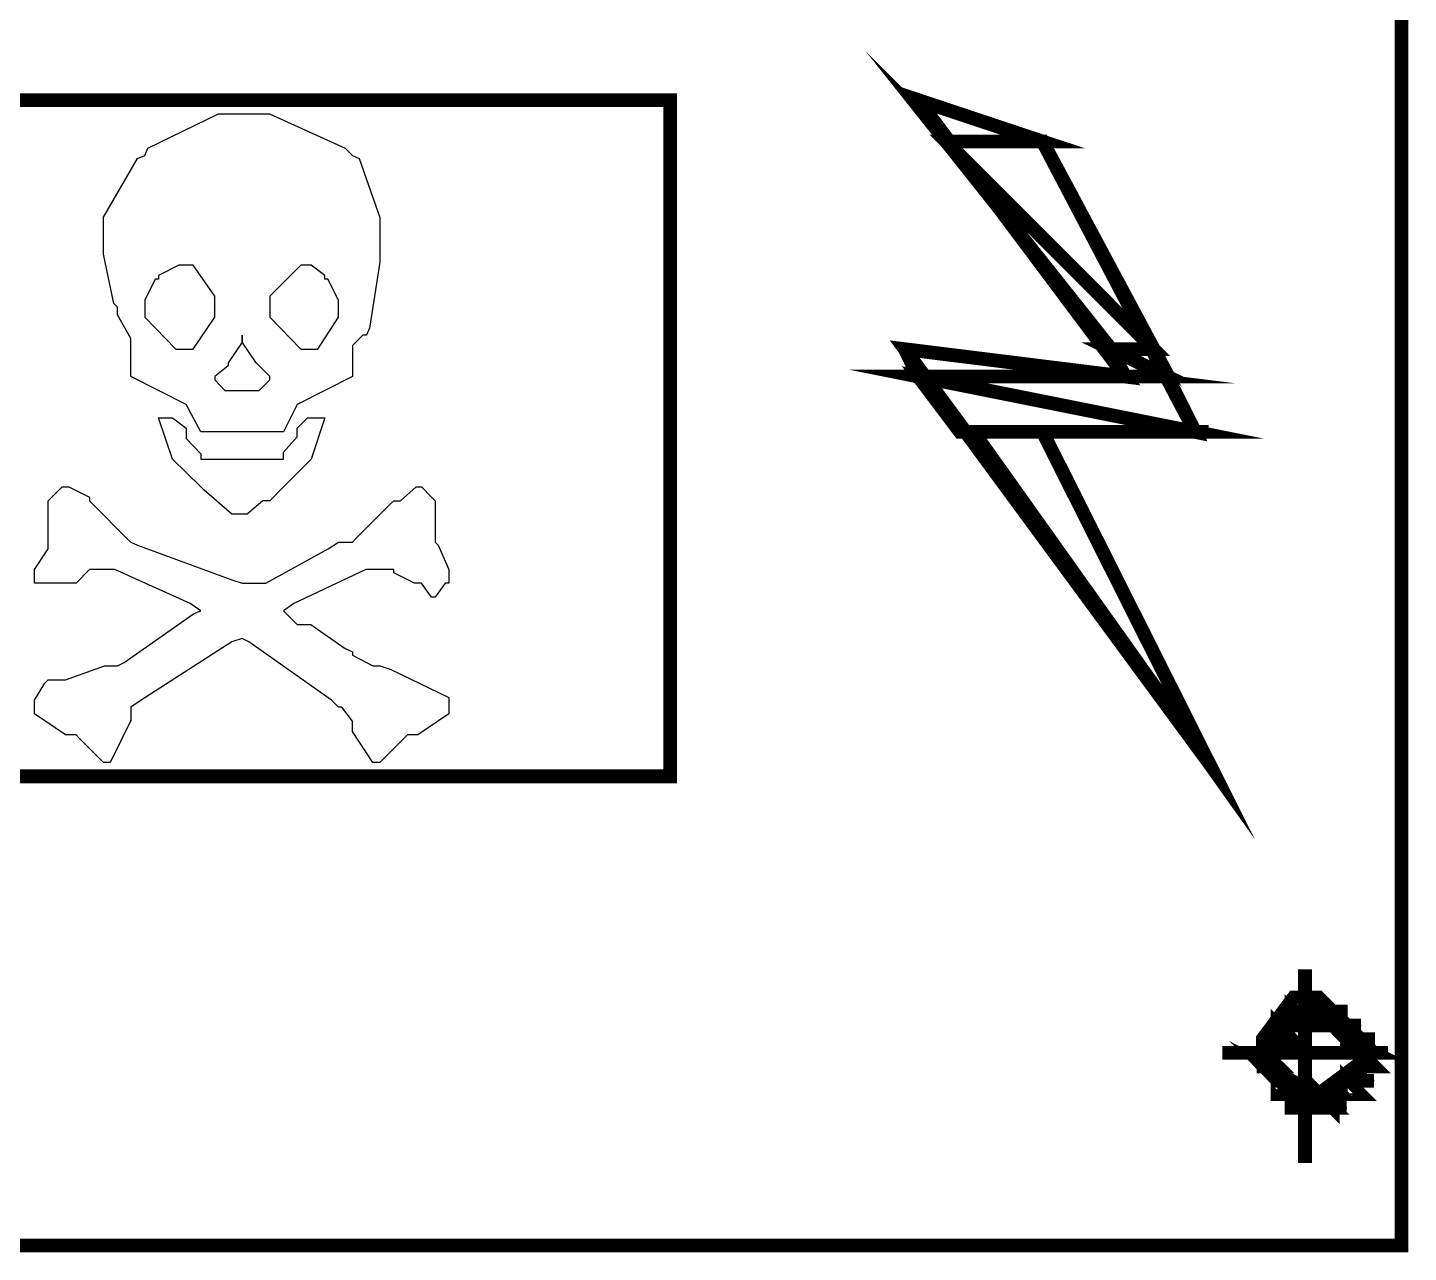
# Model space of a CAD drawing. Header units: metres. Extents: x -593 to 248, y 430 to 1024.
# Drawn here: x -259.913 to -255.672, y 605.545 to 609.306 of the extents above; entities that cross this region are included whole.
import ezdxf

# ---------------------------------------------------------------- set-up
doc = ezdxf.new("R2010")
doc.units = ezdxf.units.M
doc.header["$MEASUREMENT"] = 0
doc.layers.add('C00-00-00-BLACK', color=7, linetype='Continuous')

msp = doc.modelspace()

# ---------------------------------------------------------------- linework, layer by layer
at = {"layer": 'C00-00-00-BLACK', "const_width": 0.0423}
for points in [[(-262.903, 605.5657), (-255.693, 605.5657), (-255.693, 610.9067), (-262.903, 610.9067), (-262.903, 605.5657)], [(-257.0917, 608.9567), (-256.4539, 608.3187), (-256.5848, 608.3187), (-257.0917, 608.9567)], [(-257.1771, 609.0837), (-256.5421, 608.2347), (-257.2187, 608.3187), (-256.2856, 607.0497), (-256.7954, 608.0647), (-256.3269, 608.0647), (-256.7954, 608.9567), (-257.1771, 609.0837)], [(-257.1771, 609.0837), (-256.7954, 608.9567), (-257.0917, 608.9567), (-257.1771, 609.0837)], [(-260.5687, 609.0837), (-260.5687, 607.0067), (-257.9395, 607.0067), (-257.9395, 609.0837), (-260.5687, 609.0837)], [(-256.7954, 608.9567), (-257.0917, 608.9567), (-256.4539, 608.3187), (-256.7954, 608.9567)], [(-256.5848, 608.3187), (-256.4123, 608.2347), (-256.5421, 608.2347), (-256.5848, 608.3187)], [(-257.2187, 608.3187), (-256.5421, 608.2347), (-257.1771, 608.2347), (-257.2187, 608.3187)], [(-256.4539, 608.3187), (-256.5848, 608.3187), (-256.4123, 608.2347), (-256.4539, 608.3187)], [(-256.4123, 608.2347), (-257.1771, 608.2347), (-256.3269, 608.0647), (-256.4123, 608.2347)], [(-257.1771, 608.2347), (-256.3269, 608.0647), (-257.0491, 608.0647), (-257.1771, 608.2347)], [(-257.0491, 608.0647), (-257.0078, 608.0647), (-256.7954, 608.0647), (-257.0491, 608.0647)], [(-257.0491, 608.0647), (-256.7954, 608.0647), (-256.7527, 608.0647), (-257.0491, 608.0647)], [(-257.0078, 608.0647), (-256.7954, 608.0647), (-256.2856, 607.0497), (-257.0078, 608.0647)], [(-256.7954, 608.0647), (-256.3269, 608.0647), (-256.2856, 608.0647), (-256.7954, 608.0647)], [(-255.82, 606.1577), (-255.82, 606.2007), (-255.948, 606.3277), (-255.9907, 606.3277), (-256.0239, 606.3277), (-256.1188, 606.2007), (-256.1188, 606.1577), (-256.1188, 606.1257), (-256.0239, 606.0307), (-255.9907, 606.0307), (-255.948, 606.0307), (-255.82, 606.1257), (-255.82, 606.1577)], [(-255.82, 606.1577), (-255.82, 606.2007), (-255.948, 606.3277), (-255.9907, 606.3277), (-256.0239, 606.3277), (-256.1188, 606.2007), (-256.1188, 606.1577), (-256.1188, 606.1257), (-256.0239, 606.0307), (-255.9907, 606.0307), (-255.948, 606.0307), (-255.82, 606.1257), (-255.82, 606.1577)], [(-255.82, 606.1577), (-255.82, 606.2007), (-255.948, 606.3277), (-255.9907, 606.3277), (-256.0239, 606.3277), (-256.1188, 606.2007), (-256.1188, 606.1577), (-256.1188, 606.1257), (-256.0239, 606.0307), (-255.9907, 606.0307), (-255.948, 606.0307), (-255.82, 606.1257), (-255.82, 606.1577)], [(-256.0306, 606.2417), (-255.9893, 606.2417), (-256.0306, 606.2847), (-256.0306, 606.2417)], [(-255.9466, 606.2847), (-255.9039, 606.2417), (-255.9466, 606.2417), (-255.9466, 606.2847)], [(-256.0733, 606.2417), (-256.0733, 606.1997), (-256.0306, 606.1997), (-256.0733, 606.2417)], [(-256.0733, 606.1997), (-256.0306, 606.1997), (-256.0733, 606.2417), (-256.0733, 606.1997)], [(-255.9893, 606.2847), (-256.0306, 606.2847), (-255.9893, 606.2847), (-255.9893, 606.2847)], [(-256.0306, 606.2417), (-256.0306, 606.2847), (-255.9893, 606.2847), (-256.0306, 606.2417)], [(-255.9893, 606.2847), (-255.9466, 606.2847), (-255.9466, 606.2847), (-255.9893, 606.2847)], [(-255.9893, 606.2847), (-255.9466, 606.2847), (-255.9466, 606.2847), (-255.9893, 606.2847)], [(-255.9893, 606.2847), (-255.9466, 606.2847), (-255.9039, 606.2847), (-255.9893, 606.2847)], [(-255.9466, 606.2847), (-255.9039, 606.2847), (-255.9893, 606.2847), (-255.9466, 606.2847)], [(-255.9466, 606.2847), (-255.9893, 606.2847), (-255.9466, 606.2847)], [(-255.9893, 606.2847), (-255.9466, 606.2847), (-255.9039, 606.2847), (-255.9893, 606.2847)], [(-255.9466, 606.2847), (-255.9039, 606.2847), (-255.9893, 606.2847), (-255.9466, 606.2847)], [(-255.9893, 606.2847), (-255.9893, 606.2847)], [(-255.9039, 606.2847), (-255.9466, 606.2847), (-255.9039, 606.2417), (-255.9039, 606.2847)], [(-255.9466, 606.2847), (-255.9011, 606.2847), (-255.8584, 606.2847), (-255.9466, 606.2847)], [(-255.9011, 606.2847), (-255.8584, 606.2847), (-255.9466, 606.2847), (-255.9011, 606.2847)], [(-255.8612, 606.2417), (-255.8612, 606.1997), (-255.82, 606.1997), (-255.8612, 606.2417)], [(-255.8612, 606.1997), (-255.82, 606.1997), (-255.8612, 606.2417), (-255.8612, 606.1997)], [(-256.0733, 606.1997), (-256.1163, 606.1577), (-256.0733, 606.1577), (-256.0733, 606.1997)], [(-256.1163, 606.1577), (-256.0733, 606.1577), (-256.0733, 606.1997), (-256.1163, 606.1577)], [(-256.0306, 606.2417), (-256.0733, 606.2417), (-256.0306, 606.2417), (-256.0306, 606.2417)], [(-256.0733, 606.2417), (-256.0733, 606.2417)], [(-256.0733, 606.2417), (-256.0306, 606.2417), (-255.9893, 606.2417), (-256.0733, 606.2417)], [(-256.0733, 606.2417), (-256.0306, 606.2417), (-256.0306, 606.2417), (-256.0733, 606.2417)], [(-256.0733, 606.2417), (-256.0306, 606.2417), (-256.0306, 606.2417), (-256.0733, 606.2417)], [(-256.0306, 606.2417), (-255.9893, 606.2417), (-255.9893, 606.2417), (-256.0306, 606.2417)], [(-256.0306, 606.2417), (-255.9893, 606.2417), (-255.9893, 606.2417), (-256.0306, 606.2417)], [(-256.0306, 606.2417), (-255.9893, 606.2417), (-255.9893, 606.2417), (-256.0306, 606.2417)], [(-256.0306, 606.2417), (-255.9893, 606.2417), (-255.9893, 606.2417), (-256.0306, 606.2417)], [(-256.0306, 606.2417), (-256.0306, 606.2417)], [(-255.9039, 606.2417), (-255.9466, 606.2417), (-255.9039, 606.2417)], [(-255.9466, 606.2417), (-255.9039, 606.2417), (-255.8612, 606.2417), (-255.9466, 606.2417)], [(-255.82, 606.1577), (-255.7773, 606.1577), (-255.8612, 606.1997), (-255.82, 606.1577)], [(-255.9039, 606.2417), (-255.8612, 606.2417), (-255.8612, 606.2417), (-255.9039, 606.2417)], [(-255.9039, 606.2417), (-255.8612, 606.2417), (-255.8612, 606.2417), (-255.9039, 606.2417)], [(-255.9039, 606.2417), (-255.8612, 606.2417), (-255.8612, 606.2417), (-255.9039, 606.2417)], [(-255.9039, 606.2417), (-255.8612, 606.2417), (-255.8612, 606.2417), (-255.9039, 606.2417)], [(-255.9039, 606.2417), (-255.8584, 606.2417), (-255.8172, 606.2417), (-255.9039, 606.2417)], [(-255.8584, 606.2417), (-255.8172, 606.2417), (-255.9039, 606.2417), (-255.8584, 606.2417)], [(-255.8612, 606.2417), (-255.82, 606.2417), (-255.82, 606.2417), (-255.8612, 606.2417)], [(-255.8612, 606.2417), (-255.82, 606.2417), (-255.82, 606.2417), (-255.8612, 606.2417)], [(-256.1163, 606.1577), (-256.1163, 606.1157), (-256.0733, 606.1157), (-256.1163, 606.1577)], [(-256.1163, 606.1157), (-256.0733, 606.1157), (-256.1163, 606.1577), (-256.1163, 606.1157)], [(-256.0733, 606.1997), (-256.0306, 606.1997), (-256.0306, 606.1997), (-256.0733, 606.1997)], [(-256.0733, 606.1997), (-256.0306, 606.1997), (-256.0306, 606.1997), (-256.0733, 606.1997)], [(-256.0733, 606.1997), (-256.0306, 606.1997), (-256.0306, 606.1997), (-256.0733, 606.1997)], [(-256.0733, 606.1997), (-256.0306, 606.1997), (-256.0306, 606.1997), (-256.0733, 606.1997)], [(-255.82, 606.1577), (-255.8612, 606.1997), (-255.82, 606.1997), (-255.82, 606.1577)], [(-255.8612, 606.1997), (-255.82, 606.1997), (-255.82, 606.1997), (-255.8612, 606.1997)], [(-255.8612, 606.1997), (-255.82, 606.1997), (-255.82, 606.1997), (-255.8612, 606.1997)], [(-255.8612, 606.1997), (-255.82, 606.1997), (-255.82, 606.1997), (-255.8612, 606.1997)], [(-255.8612, 606.1997), (-255.82, 606.1997), (-255.82, 606.1997), (-255.8612, 606.1997)], [(-255.8612, 606.1997), (-255.8172, 606.1997), (-255.7745, 606.1997), (-255.8612, 606.1997)], [(-255.8172, 606.1997), (-255.7745, 606.1997), (-255.8612, 606.1997), (-255.8172, 606.1997)], [(-255.82, 606.1577), (-255.82, 606.1157), (-255.7773, 606.1157), (-255.82, 606.1577)], [(-255.82, 606.1157), (-255.7773, 606.1157), (-255.82, 606.1577), (-255.82, 606.1157)], [(-256.1163, 606.1157), (-256.0733, 606.0717), (-256.0306, 606.0717), (-256.1163, 606.1157)], [(-256.0733, 606.0717), (-256.0306, 606.0717), (-256.1163, 606.1157), (-256.0733, 606.0717)], [(-256.1163, 606.1577), (-256.0733, 606.1577), (-256.0733, 606.1577), (-256.1163, 606.1577)], [(-256.1163, 606.1577), (-256.0733, 606.1577), (-256.0733, 606.1577), (-256.1163, 606.1577)], [(-256.1163, 606.1577), (-256.0733, 606.1577), (-256.0733, 606.1577), (-256.1163, 606.1577)], [(-256.1163, 606.1577), (-256.0733, 606.1577), (-256.0733, 606.1577), (-256.1163, 606.1577)], [(-256.1163, 606.1577), (-256.0733, 606.1577), (-256.0733, 606.1577), (-256.1163, 606.1577)], [(-256.1163, 606.1577), (-256.0733, 606.1577), (-256.0733, 606.1577), (-256.1163, 606.1577)], [(-255.82, 606.1157), (-255.82, 606.0717), (-255.8612, 606.0717), (-255.82, 606.1157)], [(-255.82, 606.1577), (-255.7773, 606.1577), (-255.7773, 606.1577), (-255.82, 606.1577)], [(-255.82, 606.1577), (-255.7773, 606.1577), (-255.7773, 606.1577), (-255.82, 606.1577)], [(-255.82, 606.1577), (-255.7773, 606.1577), (-255.7773, 606.1577), (-255.82, 606.1577)], [(-255.82, 606.1577), (-255.7773, 606.1577), (-255.7773, 606.1577), (-255.82, 606.1577)], [(-256.1163, 606.1157), (-256.0733, 606.1157), (-256.0733, 606.1157), (-256.1163, 606.1157)], [(-256.1163, 606.1157), (-256.0733, 606.1157), (-256.0733, 606.1157), (-256.1163, 606.1157)], [(-256.1163, 606.1157), (-256.0733, 606.1157), (-256.0733, 606.1157), (-256.1163, 606.1157)], [(-256.1163, 606.1157), (-256.0733, 606.1157), (-256.0733, 606.1157), (-256.1163, 606.1157)], [(-256.1163, 606.1157), (-256.0733, 606.1157), (-256.0733, 606.1157), (-256.1163, 606.1157)], [(-256.1163, 606.1157), (-256.0733, 606.1157), (-256.0733, 606.1157), (-256.1163, 606.1157)], [(-256.0733, 606.0717), (-256.0733, 606.0307), (-256.0306, 606.0307), (-256.0733, 606.0717)], [(-256.0733, 606.0307), (-256.0306, 606.0307), (-256.0733, 606.0717), (-256.0733, 606.0307)], [(-255.8612, 606.0717), (-255.8612, 606.0307), (-255.82, 606.0307), (-255.8612, 606.0717)], [(-255.8612, 606.0307), (-255.82, 606.0307), (-255.8612, 606.0717), (-255.8612, 606.0307)], [(-255.82, 606.1157), (-255.7773, 606.1157), (-255.7773, 606.1157), (-255.82, 606.1157)], [(-255.82, 606.1157), (-255.7773, 606.1157), (-255.7773, 606.1157), (-255.82, 606.1157)], [(-255.82, 606.0717), (-255.82, 606.1157), (-255.82, 606.0717)], [(-256.0733, 606.0717), (-256.0306, 606.0717), (-256.0306, 606.0717), (-256.0733, 606.0717)], [(-256.0733, 606.0717), (-256.0306, 606.0717), (-256.0306, 606.0717), (-256.0733, 606.0717)], [(-256.0733, 606.0717), (-256.0306, 606.0717), (-256.0306, 606.0717), (-256.0733, 606.0717)], [(-256.0733, 606.0717), (-256.0306, 606.0717), (-256.0306, 606.0717), (-256.0733, 606.0717)], [(-256.0306, 606.0307), (-255.9893, 605.9887), (-256.0306, 605.9887), (-256.0306, 606.0307)], [(-255.9466, 606.0307), (-255.9039, 605.9887), (-255.9466, 605.9887), (-255.9466, 606.0307)], [(-255.8612, 606.0717), (-255.8612, 606.0717)], [(-255.8612, 606.0717), (-255.82, 606.0717), (-255.7773, 606.0717), (-255.8612, 606.0717)], [(-255.8612, 606.0717), (-255.82, 606.0717), (-255.82, 606.0717), (-255.8612, 606.0717)], [(-255.8612, 606.0717), (-255.82, 606.0717), (-255.82, 606.0717), (-255.8612, 606.0717)], [(-255.8612, 606.0717), (-255.82, 606.0717), (-255.82, 606.0717), (-255.8612, 606.0717)], [(-255.8612, 606.0717), (-255.82, 606.0717), (-255.82, 606.0717), (-255.8612, 606.0717)], [(-256.0733, 606.0307), (-256.0306, 606.0307), (-256.0306, 606.0307), (-256.0733, 606.0307)], [(-256.0733, 606.0307), (-256.0306, 606.0307), (-256.0306, 606.0307), (-256.0733, 606.0307)], [(-256.0733, 606.0307), (-256.0281, 606.0307), (-255.9865, 606.0307), (-256.0733, 606.0307)], [(-256.0281, 606.0307), (-255.9865, 606.0307), (-256.0733, 606.0307), (-256.0281, 606.0307)], [(-256.0733, 606.0307), (-256.0281, 606.0307), (-255.9865, 606.0307), (-256.0733, 606.0307)], [(-256.0281, 606.0307), (-255.9865, 606.0307), (-256.0733, 606.0307), (-256.0281, 606.0307)], [(-256.0306, 606.0307), (-255.9893, 606.0307), (-255.9893, 606.0307), (-256.0306, 606.0307)], [(-256.0306, 606.0307), (-255.9893, 606.0307), (-255.9893, 606.0307), (-256.0306, 606.0307)], [(-256.0306, 606.0307), (-255.9893, 606.0307), (-255.9893, 606.0307), (-256.0306, 606.0307)], [(-256.0306, 606.0307), (-255.9893, 606.0307), (-255.9893, 606.0307), (-256.0306, 606.0307)], [(-255.9893, 605.9887), (-256.0306, 606.0307), (-255.9893, 605.9887)], [(-255.9039, 606.0307), (-255.9466, 606.0307), (-255.9039, 605.9887), (-255.9039, 606.0307)], [(-255.9039, 606.0307), (-255.9466, 606.0307), (-255.9039, 606.0307), (-255.9039, 606.0307)], [(-255.8612, 606.0307), (-255.9039, 606.0307), (-255.8612, 606.0307), (-255.8612, 606.0307)], [(-255.9039, 606.0307), (-255.8612, 606.0307), (-255.8612, 606.0307), (-255.9039, 606.0307)], [(-255.9039, 606.0307), (-255.8612, 606.0307), (-255.8612, 606.0307), (-255.9039, 606.0307)], [(-255.9039, 606.0307), (-255.8612, 606.0307), (-255.8612, 606.0307), (-255.9039, 606.0307)], [(-255.9039, 606.0307), (-255.8612, 606.0307), (-255.8612, 606.0307), (-255.9039, 606.0307)], [(-255.9039, 606.0307), (-255.8612, 606.0307), (-255.8612, 606.0307), (-255.9039, 606.0307)], [(-255.9039, 606.0307), (-255.9039, 606.0307)], [(-255.8612, 606.0307), (-255.82, 606.0307), (-255.82, 606.0307), (-255.8612, 606.0307)], [(-255.8612, 606.0307), (-255.82, 606.0307), (-255.82, 606.0307), (-255.8612, 606.0307)], [(-256.0306, 605.9887), (-255.9865, 605.9887), (-255.9438, 605.9887), (-256.0306, 605.9887)], [(-255.9865, 605.9887), (-255.9438, 605.9887), (-256.0306, 605.9887), (-255.9865, 605.9887)], [(-255.9893, 605.9887), (-255.9466, 605.9887), (-255.9039, 605.9887), (-255.9893, 605.9887)], [(-255.9466, 605.9887), (-255.9039, 605.9887), (-255.9893, 605.9887), (-255.9466, 605.9887)], [(-255.9466, 605.9887), (-255.9893, 605.9887), (-255.9466, 605.9887)], [(-255.9893, 605.9887), (-255.9466, 605.9887), (-255.9039, 605.9887), (-255.9893, 605.9887)], [(-255.9466, 605.9887), (-255.9039, 605.9887), (-255.9893, 605.9887), (-255.9466, 605.9887)], [(-255.9466, 605.9887), (-255.9893, 605.9887), (-255.9466, 605.9887)], [(-255.9893, 605.9887), (-255.9466, 605.9887), (-255.9039, 605.9887), (-255.9893, 605.9887)], [(-255.9466, 605.9887), (-255.9466, 605.9887)], [(-255.9466, 605.9887), (-255.9039, 605.9887), (-255.8612, 605.9887), (-255.9466, 605.9887)], [(-255.9466, 605.9887), (-255.9039, 605.9887), (-255.9039, 605.9887), (-255.9466, 605.9887)], [(-255.9466, 605.9887), (-255.9039, 605.9887), (-255.9039, 605.9887), (-255.9466, 605.9887)]]:
    msp.add_lwpolyline(points, close=True, dxfattribs=at)
at = {"layer": 'C00-00-00-BLACK'}
for points in [[(-257.1771, 609.0837), (-256.7954, 608.9567), (-257.0917, 608.9567), (-257.1771, 609.0837)], [(-259.0846, 608.1487), (-259.1273, 608.0647), (-259.159, 608.0647), (-259.2306, 608.0647), (-259.2539, 608.0647), (-259.2761, 608.0647), (-259.3227, 608.0647), (-259.3379, 608.0647), (-259.3379, 608.0647), (-259.3806, 608.0647), (-259.3806, 608.0647), (-259.4261, 608.1487), (-259.5958, 608.2347), (-259.5958, 608.3187), (-259.5958, 608.3517), (-259.637, 608.4247), (-259.637, 608.4477), (-259.648, 608.4587), (-259.6797, 608.6107), (-259.6797, 608.6597), (-259.6797, 608.7237), (-259.5749, 608.9047), (-259.5531, 608.9137), (-259.5432, 608.9357), (-259.3269, 609.0417), (-259.2539, 609.0417), (-259.17, 609.0417), (-258.9371, 608.9357), (-258.9149, 608.9137), (-258.8944, 608.9047), (-258.8309, 608.7227), (-258.8309, 608.6597), (-258.8309, 608.5857), (-258.8627, 608.3837), (-258.8722, 608.3617), (-258.8831, 608.3617), (-258.9149, 608.3297), (-258.9149, 608.3187), (-258.9149, 608.2347), (-259.0846, 608.1487)], [(-256.7954, 608.9567), (-257.0917, 608.9567), (-256.4539, 608.3187), (-256.7954, 608.9567)], [(-257.0917, 608.9567), (-256.4539, 608.3187), (-256.5848, 608.3187), (-257.0917, 608.9567)], [(-259.5531, 608.4477), (-259.5531, 608.4167), (-259.4578, 608.3187), (-259.4261, 608.3187), (-259.4042, 608.3187), (-259.3379, 608.4167), (-259.3379, 608.4477), (-259.3379, 608.4817), (-259.4042, 608.5767), (-259.4261, 608.5767), (-259.4483, 608.5767), (-259.5104, 608.5447), (-259.5104, 608.5337), (-259.5213, 608.5337), (-259.5531, 608.4697), (-259.5531, 608.4477)], [(-259.1685, 608.4477), (-259.1685, 608.4167), (-259.0733, 608.3187), (-259.0419, 608.3187), (-259.0211, 608.3187), (-258.9576, 608.4167), (-258.9576, 608.4477), (-258.9576, 608.4697), (-258.9907, 608.5337), (-259.0003, 608.5337), (-259.0003, 608.5447), (-259.0419, 608.5767), (-259.0419, 608.5767), (-259.0733, 608.5767), (-259.1685, 608.4817), (-259.1685, 608.4477)], [(-259.2539, 608.3617), (-259.2539, 608.3407), (-259.2966, 608.2767), (-259.2966, 608.2767), (-259.2966, 608.2677), (-259.3379, 608.2347), (-259.3379, 608.2347), (-259.3379, 608.2247), (-259.3075, 608.1917), (-259.2966, 608.1917), (-259.2966, 608.1917), (-259.2966, 608.1917), (-259.2966, 608.1917), (-259.2966, 608.1917), (-259.2539, 608.1917), (-259.2539, 608.1917), (-259.2539, 608.1917), (-259.2112, 608.1917), (-259.2112, 608.1917), (-259.2017, 608.1917), (-259.1685, 608.2247), (-259.1685, 608.2347), (-259.1685, 608.2347), (-259.2017, 608.2677), (-259.2112, 608.2767), (-259.2112, 608.2767), (-259.2539, 608.3407), (-259.2539, 608.3617)], [(-257.2187, 608.3187), (-256.5421, 608.2347), (-257.1771, 608.2347), (-257.2187, 608.3187)], [(-256.4539, 608.3187), (-256.5848, 608.3187), (-256.4123, 608.2347), (-256.4539, 608.3187)], [(-256.5848, 608.3187), (-256.4123, 608.2347), (-256.5421, 608.2347), (-256.5848, 608.3187)], [(-256.4123, 608.2347), (-257.1771, 608.2347), (-256.3269, 608.0647), (-256.4123, 608.2347)], [(-257.1771, 608.2347), (-256.3269, 608.0647), (-257.0491, 608.0647), (-257.1771, 608.2347)], [(-259.0003, 608.1077), (-259.0419, 607.9807), (-259.1273, 607.8957), (-259.1273, 607.8957), (-259.1685, 607.8527), (-259.1685, 607.8527), (-259.1904, 607.8527), (-259.2387, 607.8117), (-259.2539, 607.8117), (-259.2857, 607.8117), (-259.371, 607.8857), (-259.3806, 607.8957), (-259.4677, 607.9807), (-259.5104, 608.1077), (-259.4677, 608.1077), (-259.4677, 608.1077), (-259.4261, 608.0757), (-259.4261, 608.0647), (-259.4261, 608.0447), (-259.3806, 607.9977), (-259.3806, 607.9807), (-259.3492, 607.9807), (-259.2786, 607.9807), (-259.2539, 607.9807), (-259.2222, 607.9807), (-259.152, 607.9807), (-259.1273, 607.9807), (-259.1273, 608.0027), (-259.0846, 608.0497), (-259.0846, 608.0647), (-259.0846, 608.0757), (-259.0528, 608.1077), (-259.0419, 608.1077), (-259.0003, 608.1077)], [(-257.0491, 608.0647), (-257.0078, 608.0647), (-256.7954, 608.0647), (-257.0491, 608.0647)], [(-257.0491, 608.0647), (-256.7954, 608.0647), (-256.7527, 608.0647), (-257.0491, 608.0647)], [(-257.0078, 608.0647), (-256.7954, 608.0647), (-256.2856, 607.0497), (-257.0078, 608.0647)], [(-256.7954, 608.0647), (-256.3269, 608.0647), (-256.2856, 608.0647), (-256.7954, 608.0647)], [(-259.2539, 607.5997), (-259.1809, 607.5997), (-258.9893, 607.7057), (-258.9576, 607.7257), (-258.9576, 607.7257), (-258.9149, 607.7257), (-258.9149, 607.7257), (-258.9054, 607.7367), (-258.7992, 607.8427), (-258.7882, 607.8527), (-258.7674, 607.8527), (-258.7191, 607.8957), (-258.7029, 607.8957), (-258.7029, 607.8957), (-258.6725, 607.8637), (-258.6612, 607.8527), (-258.6612, 607.8527), (-258.6612, 607.8227), (-258.6612, 607.8117), (-258.6612, 607.8117), (-258.6612, 607.7477), (-258.6612, 607.7257), (-258.6517, 607.7167), (-258.6186, 607.6417), (-258.6186, 607.6417), (-258.6186, 607.6417), (-258.6186, 607.5997), (-258.6186, 607.5997), (-258.6299, 607.5997), (-258.6612, 607.5567), (-258.6612, 607.5567), (-258.6725, 607.5567), (-258.7029, 607.5997), (-258.7029, 607.5997), (-258.7247, 607.5997), (-258.7882, 607.6317), (-258.7882, 607.6417), (-258.8736, 607.6417), (-259.0955, 607.5377), (-259.1273, 607.5147), (-259.1273, 607.5147), (-259.0846, 607.4727), (-259.0846, 607.4727), (-259.043, 607.4727), (-258.9371, 607.3997), (-258.9149, 607.3887), (-258.9149, 607.3787), (-258.8528, 607.3457), (-258.8309, 607.3457), (-258.7992, 607.3357), (-258.6186, 607.2487), (-258.6186, 607.2187), (-258.6186, 607.1987), (-258.7138, 607.1337), (-258.7456, 607.1337), (-258.7565, 607.1237), (-258.8309, 607.0497), (-258.8309, 607.0497), (-258.8528, 607.0497), (-258.9149, 607.1447), (-258.9149, 607.1757), (-258.9149, 607.1757), (-258.9481, 607.2187), (-258.9576, 607.2187), (-258.9798, 607.2407), (-259.2335, 607.4197), (-259.2539, 607.4297), (-259.2857, 607.4197), (-259.564, 607.2407), (-259.5958, 607.2187), (-259.5958, 607.1777), (-259.6593, 607.0497), (-259.6797, 607.0497), (-259.6797, 607.0497), (-259.7542, 607.1237), (-259.7637, 607.1337), (-259.7968, 607.1337), (-259.8921, 607.1987), (-259.8921, 607.2187), (-259.8921, 607.2407), (-259.8603, 607.2927), (-259.8494, 607.3027), (-259.7968, 607.3027), (-259.6769, 607.3457), (-259.637, 607.3457), (-259.6162, 607.3567), (-259.4028, 607.5057), (-259.3806, 607.5147), (-259.4137, 607.5377), (-259.6451, 607.6417), (-259.7224, 607.6417), (-259.7224, 607.6417), (-259.7637, 607.5997), (-259.7637, 607.5997), (-259.7637, 607.5997), (-259.8067, 607.5997), (-259.8067, 607.5997), (-259.8286, 607.5997), (-259.8769, 607.5997), (-259.8921, 607.5997), (-259.8921, 607.5997), (-259.8921, 607.6417), (-259.8921, 607.6417), (-259.8921, 607.6417), (-259.8494, 607.7057), (-259.8494, 607.7257), (-259.8494, 607.7477), (-259.8494, 607.8117), (-259.8494, 607.8117), (-259.8494, 607.8117), (-259.8494, 607.8527), (-259.8494, 607.8527), (-259.8494, 607.8527), (-259.8067, 607.8957), (-259.8067, 607.8957), (-259.7859, 607.8957), (-259.7224, 607.8637), (-259.7224, 607.8527), (-259.7129, 607.8427), (-259.6067, 607.7367), (-259.5958, 607.7257), (-259.5749, 607.7167), (-259.2857, 607.6107), (-259.2539, 607.5997)], [(-255.9893, 606.2847), (-256.0306, 606.2847), (-255.9893, 606.2847), (-255.9893, 606.2847)], [(-256.0306, 606.2417), (-255.9893, 606.2417), (-256.0306, 606.2847), (-256.0306, 606.2417)], [(-256.0306, 606.2417), (-256.0306, 606.2847), (-255.9893, 606.2847), (-256.0306, 606.2417)], [(-255.9893, 606.2847), (-255.9466, 606.2847), (-255.9466, 606.2847), (-255.9893, 606.2847)], [(-255.9893, 606.2847), (-255.9466, 606.2847), (-255.9466, 606.2847), (-255.9893, 606.2847)], [(-255.9893, 606.2847), (-255.9466, 606.2847), (-255.9039, 606.2847), (-255.9893, 606.2847)], [(-255.9466, 606.2847), (-255.9039, 606.2847), (-255.9893, 606.2847), (-255.9466, 606.2847)], [(-255.9466, 606.2847), (-255.9893, 606.2847), (-255.9466, 606.2847)], [(-255.9893, 606.2847), (-255.9466, 606.2847), (-255.9039, 606.2847), (-255.9893, 606.2847)], [(-255.9466, 606.2847), (-255.9039, 606.2847), (-255.9893, 606.2847), (-255.9466, 606.2847)], [(-255.9466, 606.2847), (-255.9011, 606.2847), (-255.8584, 606.2847), (-255.9466, 606.2847)], [(-255.9011, 606.2847), (-255.8584, 606.2847), (-255.9466, 606.2847), (-255.9011, 606.2847)], [(-255.9039, 606.2847), (-255.9466, 606.2847), (-255.9039, 606.2417), (-255.9039, 606.2847)], [(-255.9466, 606.2847), (-255.9039, 606.2417), (-255.9466, 606.2417), (-255.9466, 606.2847)], [(-256.0306, 606.2417), (-256.0733, 606.2417), (-256.0306, 606.2417), (-256.0306, 606.2417)], [(-256.0733, 606.2417), (-256.0306, 606.2417), (-255.9893, 606.2417), (-256.0733, 606.2417)], [(-256.0733, 606.2417), (-256.0306, 606.2417), (-256.0306, 606.2417), (-256.0733, 606.2417)], [(-256.0733, 606.2417), (-256.0306, 606.2417), (-256.0306, 606.2417), (-256.0733, 606.2417)], [(-256.0733, 606.2417), (-256.0733, 606.1997), (-256.0306, 606.1997), (-256.0733, 606.2417)], [(-256.0733, 606.1997), (-256.0306, 606.1997), (-256.0733, 606.2417), (-256.0733, 606.1997)], [(-256.0306, 606.2417), (-255.9893, 606.2417), (-255.9893, 606.2417), (-256.0306, 606.2417)], [(-256.0306, 606.2417), (-255.9893, 606.2417), (-255.9893, 606.2417), (-256.0306, 606.2417)], [(-256.0306, 606.2417), (-255.9893, 606.2417), (-255.9893, 606.2417), (-256.0306, 606.2417)], [(-256.0306, 606.2417), (-255.9893, 606.2417), (-255.9893, 606.2417), (-256.0306, 606.2417)], [(-255.9039, 606.2417), (-255.9466, 606.2417), (-255.9039, 606.2417)], [(-255.9466, 606.2417), (-255.9039, 606.2417), (-255.8612, 606.2417), (-255.9466, 606.2417)], [(-255.9039, 606.2417), (-255.8612, 606.2417), (-255.8612, 606.2417), (-255.9039, 606.2417)], [(-255.9039, 606.2417), (-255.8612, 606.2417), (-255.8612, 606.2417), (-255.9039, 606.2417)], [(-255.9039, 606.2417), (-255.8612, 606.2417), (-255.8612, 606.2417), (-255.9039, 606.2417)], [(-255.9039, 606.2417), (-255.8612, 606.2417), (-255.8612, 606.2417), (-255.9039, 606.2417)], [(-255.9039, 606.2417), (-255.8584, 606.2417), (-255.8172, 606.2417), (-255.9039, 606.2417)], [(-255.8584, 606.2417), (-255.8172, 606.2417), (-255.9039, 606.2417), (-255.8584, 606.2417)], [(-255.8612, 606.2417), (-255.82, 606.2417), (-255.82, 606.2417), (-255.8612, 606.2417)], [(-255.8612, 606.2417), (-255.82, 606.2417), (-255.82, 606.2417), (-255.8612, 606.2417)], [(-255.8612, 606.2417), (-255.8612, 606.1997), (-255.82, 606.1997), (-255.8612, 606.2417)], [(-255.8612, 606.1997), (-255.82, 606.1997), (-255.8612, 606.2417), (-255.8612, 606.1997)], [(-256.0733, 606.1997), (-256.1163, 606.1577), (-256.0733, 606.1577), (-256.0733, 606.1997)], [(-256.1163, 606.1577), (-256.0733, 606.1577), (-256.0733, 606.1997), (-256.1163, 606.1577)], [(-256.0733, 606.1997), (-256.0306, 606.1997), (-256.0306, 606.1997), (-256.0733, 606.1997)], [(-256.0733, 606.1997), (-256.0306, 606.1997), (-256.0306, 606.1997), (-256.0733, 606.1997)], [(-256.0733, 606.1997), (-256.0306, 606.1997), (-256.0306, 606.1997), (-256.0733, 606.1997)], [(-256.0733, 606.1997), (-256.0306, 606.1997), (-256.0306, 606.1997), (-256.0733, 606.1997)], [(-255.8612, 606.1997), (-255.82, 606.1997), (-255.82, 606.1997), (-255.8612, 606.1997)], [(-255.8612, 606.1997), (-255.82, 606.1997), (-255.82, 606.1997), (-255.8612, 606.1997)], [(-255.8612, 606.1997), (-255.82, 606.1997), (-255.82, 606.1997), (-255.8612, 606.1997)], [(-255.8612, 606.1997), (-255.82, 606.1997), (-255.82, 606.1997), (-255.8612, 606.1997)], [(-255.8612, 606.1997), (-255.8172, 606.1997), (-255.7745, 606.1997), (-255.8612, 606.1997)], [(-255.8172, 606.1997), (-255.7745, 606.1997), (-255.8612, 606.1997), (-255.8172, 606.1997)], [(-255.82, 606.1577), (-255.7773, 606.1577), (-255.8612, 606.1997), (-255.82, 606.1577)], [(-255.82, 606.1577), (-255.8612, 606.1997), (-255.82, 606.1997), (-255.82, 606.1577)], [(-256.1163, 606.1577), (-256.0733, 606.1577), (-256.0733, 606.1577), (-256.1163, 606.1577)], [(-256.1163, 606.1577), (-256.0733, 606.1577), (-256.0733, 606.1577), (-256.1163, 606.1577)], [(-256.1163, 606.1577), (-256.0733, 606.1577), (-256.0733, 606.1577), (-256.1163, 606.1577)], [(-256.1163, 606.1577), (-256.0733, 606.1577), (-256.0733, 606.1577), (-256.1163, 606.1577)], [(-256.1163, 606.1577), (-256.0733, 606.1577), (-256.0733, 606.1577), (-256.1163, 606.1577)], [(-256.1163, 606.1577), (-256.0733, 606.1577), (-256.0733, 606.1577), (-256.1163, 606.1577)], [(-256.1163, 606.1577), (-256.1163, 606.1157), (-256.0733, 606.1157), (-256.1163, 606.1577)], [(-256.1163, 606.1157), (-256.0733, 606.1157), (-256.1163, 606.1577), (-256.1163, 606.1157)], [(-255.82, 606.1577), (-255.7773, 606.1577), (-255.7773, 606.1577), (-255.82, 606.1577)], [(-255.82, 606.1577), (-255.7773, 606.1577), (-255.7773, 606.1577), (-255.82, 606.1577)], [(-255.82, 606.1577), (-255.7773, 606.1577), (-255.7773, 606.1577), (-255.82, 606.1577)], [(-255.82, 606.1577), (-255.7773, 606.1577), (-255.7773, 606.1577), (-255.82, 606.1577)], [(-255.82, 606.1577), (-255.82, 606.1157), (-255.7773, 606.1157), (-255.82, 606.1577)], [(-255.82, 606.1157), (-255.7773, 606.1157), (-255.82, 606.1577), (-255.82, 606.1157)], [(-256.1163, 606.1157), (-256.0733, 606.1157), (-256.0733, 606.1157), (-256.1163, 606.1157)], [(-256.1163, 606.1157), (-256.0733, 606.1157), (-256.0733, 606.1157), (-256.1163, 606.1157)], [(-256.1163, 606.1157), (-256.0733, 606.1157), (-256.0733, 606.1157), (-256.1163, 606.1157)], [(-256.1163, 606.1157), (-256.0733, 606.1157), (-256.0733, 606.1157), (-256.1163, 606.1157)], [(-256.1163, 606.1157), (-256.0733, 606.1157), (-256.0733, 606.1157), (-256.1163, 606.1157)], [(-256.1163, 606.1157), (-256.0733, 606.1157), (-256.0733, 606.1157), (-256.1163, 606.1157)], [(-256.1163, 606.1157), (-256.0733, 606.0717), (-256.0306, 606.0717), (-256.1163, 606.1157)], [(-256.0733, 606.0717), (-256.0306, 606.0717), (-256.1163, 606.1157), (-256.0733, 606.0717)], [(-255.82, 606.1157), (-255.82, 606.0717), (-255.8612, 606.0717), (-255.82, 606.1157)], [(-255.82, 606.1157), (-255.7773, 606.1157), (-255.7773, 606.1157), (-255.82, 606.1157)], [(-255.82, 606.1157), (-255.7773, 606.1157), (-255.7773, 606.1157), (-255.82, 606.1157)], [(-255.82, 606.0717), (-255.82, 606.1157), (-255.82, 606.0717)], [(-256.0733, 606.0717), (-256.0306, 606.0717), (-256.0306, 606.0717), (-256.0733, 606.0717)], [(-256.0733, 606.0717), (-256.0306, 606.0717), (-256.0306, 606.0717), (-256.0733, 606.0717)], [(-256.0733, 606.0717), (-256.0306, 606.0717), (-256.0306, 606.0717), (-256.0733, 606.0717)], [(-256.0733, 606.0717), (-256.0306, 606.0717), (-256.0306, 606.0717), (-256.0733, 606.0717)], [(-256.0733, 606.0717), (-256.0733, 606.0307), (-256.0306, 606.0307), (-256.0733, 606.0717)], [(-256.0733, 606.0307), (-256.0306, 606.0307), (-256.0733, 606.0717), (-256.0733, 606.0307)], [(-255.8612, 606.0717), (-255.82, 606.0717), (-255.7773, 606.0717), (-255.8612, 606.0717)], [(-255.8612, 606.0717), (-255.82, 606.0717), (-255.82, 606.0717), (-255.8612, 606.0717)], [(-255.8612, 606.0717), (-255.82, 606.0717), (-255.82, 606.0717), (-255.8612, 606.0717)], [(-255.8612, 606.0717), (-255.82, 606.0717), (-255.82, 606.0717), (-255.8612, 606.0717)], [(-255.8612, 606.0717), (-255.82, 606.0717), (-255.82, 606.0717), (-255.8612, 606.0717)], [(-255.8612, 606.0717), (-255.8612, 606.0307), (-255.82, 606.0307), (-255.8612, 606.0717)], [(-255.8612, 606.0307), (-255.82, 606.0307), (-255.8612, 606.0717), (-255.8612, 606.0307)], [(-256.0733, 606.0307), (-256.0306, 606.0307), (-256.0306, 606.0307), (-256.0733, 606.0307)], [(-256.0733, 606.0307), (-256.0306, 606.0307), (-256.0306, 606.0307), (-256.0733, 606.0307)], [(-256.0733, 606.0307), (-256.0281, 606.0307), (-255.9865, 606.0307), (-256.0733, 606.0307)], [(-256.0281, 606.0307), (-255.9865, 606.0307), (-256.0733, 606.0307), (-256.0281, 606.0307)], [(-256.0733, 606.0307), (-256.0281, 606.0307), (-255.9865, 606.0307), (-256.0733, 606.0307)], [(-256.0281, 606.0307), (-255.9865, 606.0307), (-256.0733, 606.0307), (-256.0281, 606.0307)], [(-256.0306, 606.0307), (-255.9893, 606.0307), (-255.9893, 606.0307), (-256.0306, 606.0307)], [(-256.0306, 606.0307), (-255.9893, 606.0307), (-255.9893, 606.0307), (-256.0306, 606.0307)], [(-256.0306, 606.0307), (-255.9893, 606.0307), (-255.9893, 606.0307), (-256.0306, 606.0307)], [(-256.0306, 606.0307), (-255.9893, 606.0307), (-255.9893, 606.0307), (-256.0306, 606.0307)], [(-255.9893, 605.9887), (-256.0306, 606.0307), (-255.9893, 605.9887)], [(-256.0306, 606.0307), (-255.9893, 605.9887), (-256.0306, 605.9887), (-256.0306, 606.0307)], [(-255.9039, 606.0307), (-255.9466, 606.0307), (-255.9039, 606.0307), (-255.9039, 606.0307)], [(-255.9039, 606.0307), (-255.9466, 606.0307), (-255.9039, 605.9887), (-255.9039, 606.0307)], [(-255.9466, 606.0307), (-255.9039, 605.9887), (-255.9466, 605.9887), (-255.9466, 606.0307)], [(-255.8612, 606.0307), (-255.9039, 606.0307), (-255.8612, 606.0307), (-255.8612, 606.0307)], [(-255.9039, 606.0307), (-255.8612, 606.0307), (-255.8612, 606.0307), (-255.9039, 606.0307)], [(-255.9039, 606.0307), (-255.8612, 606.0307), (-255.8612, 606.0307), (-255.9039, 606.0307)], [(-255.9039, 606.0307), (-255.8612, 606.0307), (-255.8612, 606.0307), (-255.9039, 606.0307)], [(-255.9039, 606.0307), (-255.8612, 606.0307), (-255.8612, 606.0307), (-255.9039, 606.0307)], [(-255.9039, 606.0307), (-255.8612, 606.0307), (-255.8612, 606.0307), (-255.9039, 606.0307)], [(-255.8612, 606.0307), (-255.82, 606.0307), (-255.82, 606.0307), (-255.8612, 606.0307)], [(-255.8612, 606.0307), (-255.82, 606.0307), (-255.82, 606.0307), (-255.8612, 606.0307)], [(-256.0306, 605.9887), (-255.9865, 605.9887), (-255.9438, 605.9887), (-256.0306, 605.9887)], [(-255.9865, 605.9887), (-255.9438, 605.9887), (-256.0306, 605.9887), (-255.9865, 605.9887)], [(-255.9893, 605.9887), (-255.9466, 605.9887), (-255.9039, 605.9887), (-255.9893, 605.9887)], [(-255.9466, 605.9887), (-255.9039, 605.9887), (-255.9893, 605.9887), (-255.9466, 605.9887)], [(-255.9466, 605.9887), (-255.9893, 605.9887), (-255.9466, 605.9887)], [(-255.9893, 605.9887), (-255.9466, 605.9887), (-255.9039, 605.9887), (-255.9893, 605.9887)], [(-255.9466, 605.9887), (-255.9039, 605.9887), (-255.9893, 605.9887), (-255.9466, 605.9887)], [(-255.9466, 605.9887), (-255.9893, 605.9887), (-255.9466, 605.9887)], [(-255.9893, 605.9887), (-255.9466, 605.9887), (-255.9039, 605.9887), (-255.9893, 605.9887)], [(-255.9466, 605.9887), (-255.9039, 605.9887), (-255.8612, 605.9887), (-255.9466, 605.9887)], [(-255.9466, 605.9887), (-255.9039, 605.9887), (-255.9039, 605.9887), (-255.9466, 605.9887)], [(-255.9466, 605.9887), (-255.9039, 605.9887), (-255.9039, 605.9887), (-255.9466, 605.9887)]]:
    msp.add_lwpolyline(points, close=True, dxfattribs=at)
at = {"layer": 'C00-00-00-BLACK', "const_width": 0.0423}
for points in [[(-255.9893, 606.4137), (-255.9893, 605.8187)], [(-256.243, 606.1577), (-255.7346, 606.1577)]]:
    msp.add_lwpolyline(points, dxfattribs=at)

doc.saveas('drawing.dxf')
